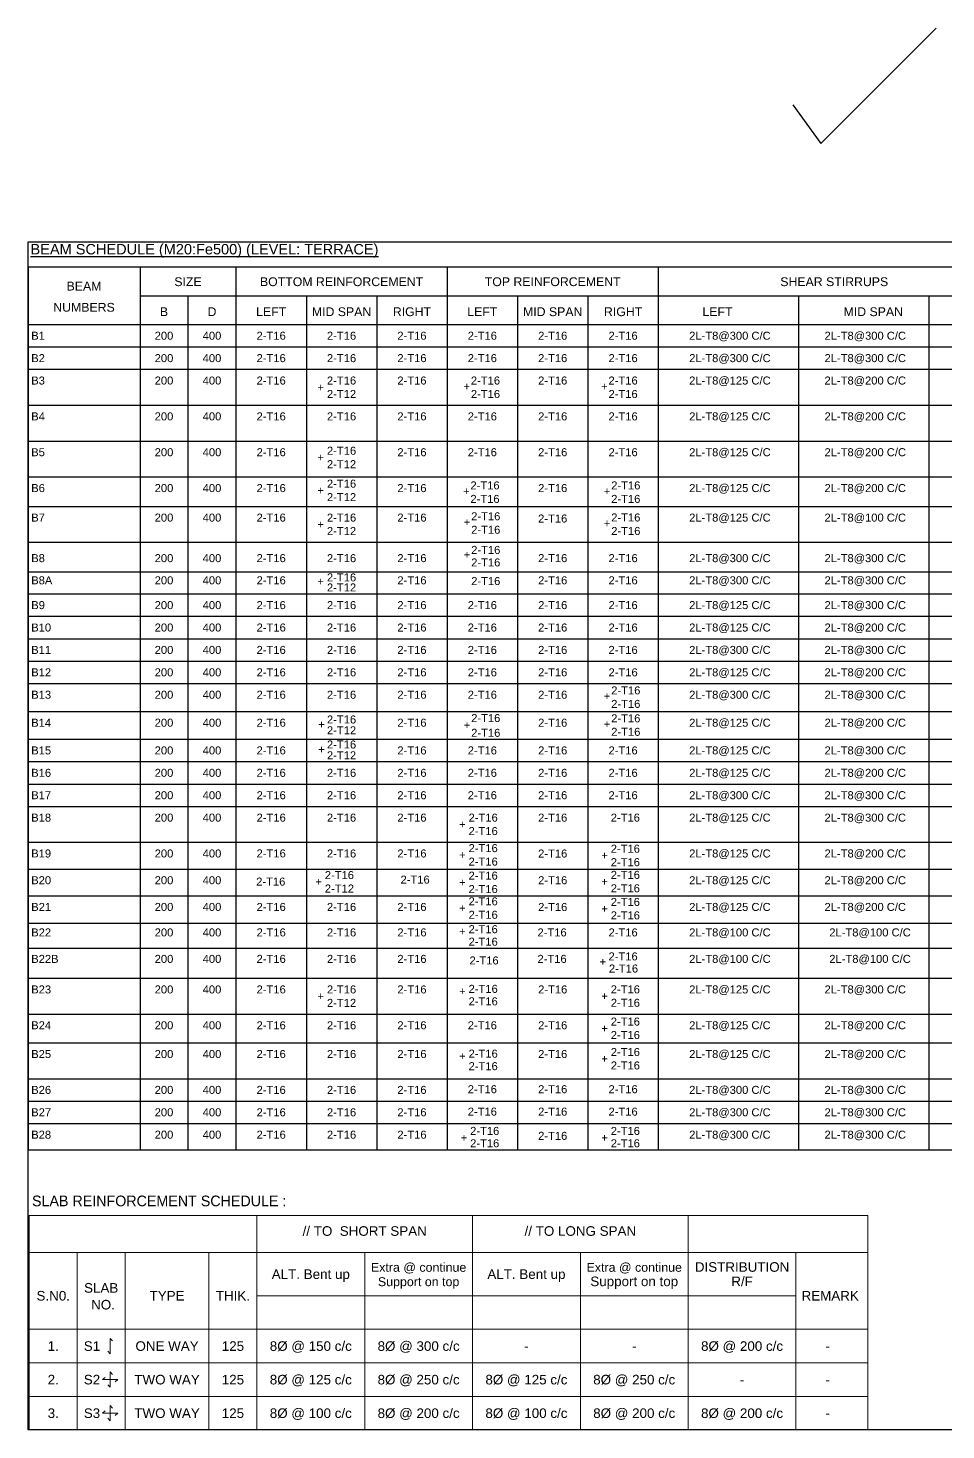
# Model space of a CAD drawing. Header units: metres. Extents: x 1689 to 2066, y 219 to 408.
# Drawn here: x 1727.66 to 1739.14, y 363.55 to 381.07 of the extents above; entities that cross this region are included whole.
import ezdxf
from ezdxf.enums import TextEntityAlignment as Align

# ---------------------------------------------------------------- set-up
doc = ezdxf.new("R2010")
doc.units = ezdxf.units.M
doc.header["$LTSCALE"] = 1.5
for name, color, linetype, lineweight in [('COL', 4, 'Continuous', 25), ('FORMAT - STR', 7, 'Continuous', 25), ('SCHEDULE - TEXT - STR', 7, 'Continuous', 18)]:
    doc.layers.add(name, color=color, linetype=linetype, lineweight=lineweight)
for name, color, linetype in [('Schedule Border', 60, 'Continuous'), ('Schedule Header', 4, 'Continuous'), ('Schedule Line', 60, 'Continuous'), ('Text', 31, 'Continuous')]:
    doc.layers.add(name, color=color, linetype=linetype)
doc.styles.add('PRADEEP - BOLD - STR', font='ANTQUAB.TTF')
doc.styles.add('PRADEEP - STR', font='swissel.ttf')
doc.styles.add('SC-FGT2', font='sanss___.ttf')
doc.styles.add('SC-FTG1', font='sanss___.ttf')

msp = doc.modelspace()

# ---------------------------------------------------------------- linework, layer by layer
at = {"layer": 'COL', "color": 2}
msp.add_lwpolyline([(1737.22195, 380.11236), (1737.57472, 379.63184), (1739.01788, 381.0734)], dxfattribs=at)
at = {"layer": 'FORMAT - STR'}
msp.add_lwpolyline([(1748.66174, 378.40273), (1748.66174, 363.55273), (1727.66174, 363.55273), (1727.66174, 378.40273)], close=True, dxfattribs=at)
msp.add_lwpolyline([(1748.66174, 378.40273), (1748.66174, 363.55273), (1727.66174, 363.55273), (1727.66174, 378.40273)], close=True, dxfattribs=at)
at = {"layer": 'SCHEDULE - TEXT - STR', "ltscale": 0.05}
for p, q in [((1727.67759, 366.23226), (1727.67759, 363.55273)), ((1727.67759, 366.23226), (1738.16174, 366.23226)), ((1730.52329, 366.23226), (1730.52329, 363.55273)), ((1733.21921, 366.23226), (1733.21921, 363.55273)), ((1735.91514, 366.23226), (1735.91514, 363.55273)), ((1738.16174, 366.23226), (1738.16174, 363.55273)), ((1727.67759, 365.76937), (1738.16174, 365.76937)), ((1728.27668, 365.76937), (1728.27668, 363.55273)), ((1728.87578, 365.76937), (1728.87578, 363.55273)), ((1729.92419, 365.76937), (1729.92419, 363.55273)), ((1731.87125, 365.76937), (1731.87125, 363.55273)), ((1734.56717, 365.76937), (1734.56717, 363.55273)), ((1737.2631, 365.76937), (1737.2631, 363.55273)), ((1730.52329, 365.23019), (1737.2631, 365.23019)), ((1727.67759, 364.81082), (1738.16174, 364.81082)), ((1727.67759, 364.39146), (1738.16174, 364.39146)), ((1727.67759, 363.97209), (1738.16174, 363.97209)), ((1727.67759, 363.55273), (1738.16174, 363.55273))]:
    msp.add_line(p, q, dxfattribs=at)
at = {"layer": 'SCHEDULE - TEXT - STR', "color": 3}
for p, q in [((1728.68856, 364.697), (1728.68856, 364.50529)), ((1728.68856, 364.697), (1728.7166, 364.66464)), ((1728.68856, 364.50529), (1728.66052, 364.53764))]:
    msp.add_line(p, q, dxfattribs=at)
at = {"layer": 'SCHEDULE - TEXT - STR', "color": 1}
for p, q in [((1728.68856, 364.27763), (1728.68856, 364.08592)), ((1728.68856, 364.27763), (1728.7166, 364.24528)), ((1728.59271, 364.18177), (1728.62506, 364.20981)), ((1728.78442, 364.18177), (1728.59271, 364.18177)), ((1728.68856, 364.08592), (1728.66052, 364.11827)), ((1728.78442, 364.18177), (1728.75206, 364.15374)), ((1728.59271, 363.76241), (1728.62506, 363.79045)), ((1728.78442, 363.76241), (1728.59271, 363.76241)), ((1728.68856, 363.85826), (1728.68856, 363.66655)), ((1728.68856, 363.85826), (1728.7166, 363.82591)), ((1728.78442, 363.76241), (1728.75206, 363.73437)), ((1728.68856, 363.66655), (1728.66052, 363.6989))]:
    msp.add_line(p, q, dxfattribs=at)
at = {"layer": 'Schedule Border'}
for p, q in [((1727.66174, 378.08815), (1742.75845, 378.08815)), ((1727.66174, 378.08815), (1727.66174, 367.0522)), ((1729.06174, 378.08815), (1729.06174, 367.0522)), ((1730.26174, 378.08815), (1730.26174, 367.0522)), ((1732.90174, 378.08815), (1732.90174, 367.0522)), ((1735.54174, 378.08815), (1735.54174, 367.0522)), ((1727.66174, 377.36815), (1742.75845, 377.36815)), ((1727.66174, 377.36815), (1742.75845, 377.36815)), ((1727.66174, 367.0522), (1742.75845, 367.0522))]:
    msp.add_line(p, q, dxfattribs=at)
at = {"layer": 'Schedule Line'}
for p, q in [((1729.06174, 377.72815), (1740.55845, 377.72815)), ((1729.66174, 377.72815), (1729.66174, 367.0522)), ((1731.14174, 377.72815), (1731.14174, 367.0522)), ((1732.02174, 377.72815), (1732.02174, 367.0522)), ((1733.78174, 377.72815), (1733.78174, 367.0522)), ((1734.66174, 377.72815), (1734.66174, 367.0522)), ((1737.29398, 377.72815), (1737.29398, 367.0522)), ((1738.92621, 377.72815), (1738.92621, 367.0522)), ((1738.92621, 377.45101), (1738.92621, 367.0522)), ((1727.66174, 377.08815), (1742.75845, 377.08815)), ((1727.66174, 376.80815), (1742.75845, 376.80815)), ((1727.66174, 376.36015), (1742.75845, 376.36015)), ((1727.66174, 375.91215), (1742.75845, 375.91215)), ((1727.66174, 375.46415), (1742.75845, 375.46415)), ((1727.66174, 375.09508), (1742.75845, 375.09508)), ((1727.66174, 374.64708), (1742.75845, 374.64708)), ((1727.66174, 374.27859), (1742.75845, 374.27859)), ((1727.66174, 374.00144), (1742.75845, 374.00144)), ((1727.66174, 373.72144), (1742.75845, 373.72144)), ((1727.66174, 373.44144), (1742.75845, 373.44144)), ((1727.66174, 373.16144), (1742.75845, 373.16144)), ((1727.66174, 372.88144), (1742.75845, 372.88144)), ((1727.66174, 372.53167), (1742.75845, 372.53167)), ((1727.66174, 372.18544), (1742.75845, 372.18544)), ((1727.66174, 371.90544), (1742.75845, 371.90544)), ((1727.66174, 371.62544), (1742.75845, 371.62544)), ((1727.66174, 371.34544), (1742.75845, 371.34544)), ((1727.66174, 370.89744), (1742.75845, 370.89744)), ((1727.66174, 370.56301), (1742.75845, 370.56301)), ((1727.66174, 370.22926), (1742.75845, 370.22926)), ((1727.66174, 369.88731), (1742.75845, 369.88731)), ((1727.66174, 369.57512), (1742.75845, 369.57512)), ((1727.66174, 369.19829), (1742.75845, 369.19829)), ((1727.66174, 369.19829), (1742.75845, 369.19829)), ((1727.66174, 368.75029), (1742.75845, 368.75029)), ((1727.66174, 368.39094), (1742.75845, 368.39094)), ((1727.66174, 367.94294), (1742.75845, 367.94294)), ((1727.66174, 367.66294), (1742.75845, 367.66294)), ((1727.66174, 367.38294), (1742.75845, 367.38294))]:
    msp.add_line(p, q, dxfattribs=at)

# ---------------------------------------------------------------- texts
at = {"layer": 'SCHEDULE - TEXT - STR', "style": 'PRADEEP - BOLD - STR'}
msp.add_text('SLAB REINFORCEMENT SCHEDULE :', height=0.1333333, dxfattribs=at).set_placement((1727.71158, 366.34849))
at = {"layer": 'SCHEDULE - TEXT - STR', "style": 'PRADEEP - STR'}
for s, height, p in [('// TO  SHORT SPAN', 0.1198189, (1731.87125, 365.97906)), ('// TO LONG SPAN', 0.1198189, (1734.56717, 365.97906)), ('ALT. Bent up', 0.1198189, (1731.19727, 365.43987)), ('Extra @ continue', 0.1111111, (1732.54523, 365.52974)), ('ALT. Bent up', 0.1198189, (1733.89319, 365.43987)), ('Extra @ continue', 0.1111111, (1735.24116, 365.52974)), ('DISTRIBUTION', 0.1198189, (1736.58912, 365.52974)), ('SLAB', 0.119819, (1728.57623, 365.26811)), ('Support on top', 0.1111111, (1732.54523, 365.35001)), ('Support on top', 0.1198189, (1735.24116, 365.35001)), ('R/F', 0.119819, (1736.58912, 365.35001)), ('S.N0.', 0.119819, (1727.97714, 365.17028)), (' NO.', 0.119819, (1728.57623, 365.05842)), ('TYPE', 0.119819, (1729.39999, 365.17028)), ('THIK.', 0.119819, (1730.22374, 365.17028)), ('REMARK', 0.119819, (1737.69081, 365.17028)), ('1.', 0.119819, (1727.97714, 364.54123)), ('2.', 0.119819, (1727.97714, 364.12187)), ('3.', 0.119819, (1727.97714, 363.7025))]:
    msp.add_text(s, height=height, dxfattribs=at).set_placement(p, align=Align.CENTER)
at = {"layer": 'SCHEDULE - TEXT - STR', "color": 3, "style": 'PRADEEP - STR'}
for s, height, p in [('S1', 0.119819, (1728.46134, 364.54123)), ('ONE WAY', 0.119819, (1729.39999, 364.54123)), ('125', 0.119819, (1730.22374, 364.54123)), ('8%%C @ 150 c/c', 0.1198189, (1731.19727, 364.54123)), ('8%%C @ 300 c/c', 0.1198189, (1732.54523, 364.54123)), ('8%%C @ 200 c/c', 0.1198189, (1736.58912, 364.54123)), ('-', 0.11982, (1733.89319, 364.54123)), ('-', 0.11982, (1735.24116, 364.54123))]:
    msp.add_text(s, height=height, dxfattribs=at).set_placement(p, align=Align.CENTER)
at = {"layer": 'SCHEDULE - TEXT - STR', "color": 1, "style": 'PRADEEP - STR'}
for s, height, p in [('-', 0.11982, (1737.65942, 364.54123)), ('S2', 0.119819, (1728.46134, 364.12187)), ('TWO WAY', 0.119819, (1729.39999, 364.12187)), ('125', 0.119819, (1730.22374, 364.12187)), ('8%%C @ 125 c/c', 0.1198189, (1731.19727, 364.12187)), ('8%%C @ 250 c/c', 0.1198189, (1732.54523, 364.12187)), ('8%%C @ 125 c/c', 0.1198189, (1733.89319, 364.12187)), ('8%%C @ 250 c/c', 0.1198189, (1735.24116, 364.12187)), ('-', 0.11982, (1736.58912, 364.12187)), ('-', 0.11982, (1737.65942, 364.12187)), ('S3', 0.119819, (1728.46134, 363.7025)), ('TWO WAY', 0.119819, (1729.39999, 363.7025)), ('125', 0.119819, (1730.22374, 363.7025)), ('8%%C @ 100 c/c', 0.1198189, (1731.19727, 363.7025)), ('8%%C @ 200 c/c', 0.1198189, (1732.54523, 363.7025)), ('8%%C @ 100 c/c', 0.1198189, (1733.89319, 363.7025)), ('8%%C @ 200 c/c', 0.1198189, (1735.24116, 363.7025)), ('8%%C @ 200 c/c', 0.1198189, (1736.58912, 363.7025)), ('-', 0.11982, (1737.65942, 363.7025))]:
    msp.add_text(s, height=height, dxfattribs=at).set_placement(p, align=Align.CENTER)
at = {"layer": 'Schedule Header', "style": 'SC-FTG1'}
msp.add_text('%%UBEAM SCHEDULE (M20:Fe500) (LEVEL: TERRACE)', height=0.13, dxfattribs=at).set_placement((1727.69355, 378.24447))
for s, p in [('SIZE', (1729.66174, 377.84815)), ('BOTTOM REINFORCEMENT', (1731.58174, 377.84815)), ('TOP REINFORCEMENT', (1734.22174, 377.84815)), ('SHEAR STIRRUPS', (1737.74174, 377.84815)), ('NUMBERS', (1728.36174, 377.52815))]:
    msp.add_text(s, height=0.11, dxfattribs=at).set_placement(p, align=Align.CENTER)
for s, p in [('BEAM', (1728.36174, 377.84815)), ('B', (1729.36174, 377.52815)), ('D', (1729.96174, 377.52815)), ('LEFT', (1730.70174, 377.52815)), ('MID SPAN', (1731.58174, 377.52815)), ('RIGHT', (1732.46174, 377.52815)), ('LEFT', (1733.34174, 377.52815)), ('MID SPAN', (1734.22174, 377.52815)), ('RIGHT', (1735.10174, 377.52815)), ('LEFT', (1736.28174, 377.52815)), ('MID SPAN', (1738.22974, 377.52815))]:
    msp.add_text(s, height=0.11, dxfattribs=at).set_placement(p, align=Align.MIDDLE)
at = {"layer": 'Text', "style": 'SC-FGT2'}
for s, p in [('B1', (1727.70174, 377.22815)), ('B2', (1727.70174, 376.94815)), ('B3', (1727.70174, 376.66815)), ('B4', (1727.70174, 376.22015)), ('B5', (1727.70174, 375.77215)), ('B6', (1727.70174, 375.32415)), ('B7', (1727.70174, 374.95508)), ('B8', (1727.70174, 374.44842)), ('B8A', (1727.70174, 374.17128)), ('B9', (1727.70174, 373.86144)), ('B10', (1727.70174, 373.58144)), ('B11', (1727.70174, 373.30144)), ('B12', (1727.70174, 373.02144)), ('B13', (1727.70174, 372.74144)), ('B14', (1727.70174, 372.39167)), ('B15', (1727.70174, 372.04544)), ('B16', (1727.70174, 371.76544)), ('B17', (1727.70174, 371.48544)), ('B18', (1727.70174, 371.20544)), ('B19', (1727.70174, 370.75744)), ('B20', (1727.70174, 370.42301)), ('B21', (1727.70174, 370.08926)), ('B22', (1727.70174, 369.77082)), ('B22B', (1727.70174, 369.44002)), ('B23', (1727.70174, 369.05829)), ('B24', (1727.70174, 368.61029)), ('B25', (1727.70174, 368.25094)), ('B26', (1727.70174, 367.80294)), ('B27', (1727.70174, 367.52294)), ('B28', (1727.70174, 367.24294))]:
    msp.add_text(s, height=0.1, dxfattribs=at).set_placement(p, align=Align.MIDDLE_LEFT)
for s, p in [('200', (1729.36174, 377.22815)), ('400', (1729.96174, 377.22815)), ('2-T16', (1730.70174, 377.22815)), ('2-T16', (1731.58174, 377.22815)), ('2-T16', (1732.46174, 377.22815)), ('2-T16', (1733.34174, 377.22815)), ('2-T16', (1734.22174, 377.22815)), ('2-T16', (1735.10174, 377.22815)), (' 2L-T8@300 C/C', (1736.41786, 377.22815)), (' 2L-T8@300 C/C', (1738.11009, 377.22815)), ('200', (1729.36174, 376.94815)), ('400', (1729.96174, 376.94815)), ('2-T16', (1730.70174, 376.94815)), ('2-T16', (1731.58174, 376.94815)), ('2-T16', (1732.46174, 376.94815)), ('2-T16', (1733.34174, 376.94815)), ('2-T16', (1734.22174, 376.94815)), ('2-T16', (1735.10174, 376.94815)), (' 2L-T8@300 C/C', (1736.41786, 376.94815)), (' 2L-T8@300 C/C', (1738.11009, 376.94815)), ('200', (1729.36174, 376.66815)), ('400', (1729.96174, 376.66815)), ('2-T16', (1730.70174, 376.66815)), ('2-T16', (1731.58174, 376.66815)), ('2-T16', (1732.46174, 376.66815)), ('2-T16', (1733.38116, 376.66815)), ('2-T16', (1734.22174, 376.66815)), ('2-T16', (1735.10174, 376.66815)), (' 2L-T8@125 C/C', (1736.41786, 376.66815)), (' 2L-T8@200 C/C', (1738.11009, 376.66815)), ('+', (1731.32174, 376.58415)), ('2-T12', (1731.58174, 376.50015)), ('+', (1733.14742, 376.59671)), ('2-T16', (1733.38116, 376.49956)), ('+', (1734.86799, 376.59671)), ('2-T16', (1735.10174, 376.49956)), ('200', (1729.36174, 376.22015)), ('400', (1729.96174, 376.22015)), ('2-T16', (1730.70174, 376.22015)), ('2-T16', (1731.58174, 376.22015)), ('2-T16', (1732.46174, 376.22015)), ('2-T16', (1733.34174, 376.22015)), ('2-T16', (1734.22174, 376.22015)), ('2-T16', (1735.10174, 376.22015)), (' 2L-T8@125 C/C', (1736.41786, 376.22015)), (' 2L-T8@200 C/C', (1738.11009, 376.22015)), ('200', (1729.36174, 375.77215)), ('400', (1729.96174, 375.77215)), ('2-T16', (1730.70174, 375.77215)), ('2-T16', (1731.58174, 375.79073)), ('2-T16', (1732.46174, 375.77215)), ('2-T16', (1733.34174, 375.77215)), ('2-T16', (1734.22174, 375.77215)), ('2-T16', (1735.10174, 375.77215)), (' 2L-T8@125 C/C', (1736.41786, 375.77215)), (' 2L-T8@200 C/C', (1738.11009, 375.77215)), ('+', (1731.32174, 375.70673)), ('2-T12', (1731.58174, 375.62273)), ('200', (1729.36174, 375.32415)), ('400', (1729.96174, 375.32415)), ('2-T16', (1730.70174, 375.32415)), ('+', (1731.32174, 375.29501)), ('2-T16', (1731.58174, 375.37901)), ('2-T16', (1732.46174, 375.32415)), ('+', (1733.14169, 375.28588)), ('2-T16', (1733.37544, 375.35732)), ('2-T16', (1734.22174, 375.32415)), ('+', (1734.90169, 375.28588)), ('2-T16', (1735.13544, 375.35732)), (' 2L-T8@125 C/C', (1736.41786, 375.32415)), (' 2L-T8@200 C/C', (1738.11009, 375.32415)), ('2-T12', (1731.58174, 375.21101)), ('2-T16', (1733.37544, 375.18873)), ('2-T16', (1735.13544, 375.18873)), ('200', (1729.36174, 374.95508)), ('400', (1729.96174, 374.95508)), ('2-T16', (1730.70174, 374.95508)), ('2-T16', (1731.58174, 374.95508)), ('2-T16', (1732.46174, 374.95508)), ('2-T16', (1733.3847, 374.97166)), ('2-T16', (1734.22174, 374.94354)), ('2-T16', (1735.13544, 374.95649)), (' 2L-T8@125 C/C', (1736.41786, 374.95508)), (' 2L-T8@100 C/C', (1738.11009, 374.95508)), ('+', (1731.32174, 374.87108)), ('2-T12', (1731.58174, 374.78708)), ('+', (1733.15096, 374.90022)), ('2-T16', (1733.3847, 374.80307)), ('+', (1734.90169, 374.88504)), ('2-T16', (1735.13544, 374.7879)), ('2-T16', (1733.3847, 374.55112)), ('200', (1729.36174, 374.44842)), ('400', (1729.96174, 374.44842)), ('2-T16', (1730.70174, 374.44842)), ('2-T16', (1731.58174, 374.44842)), ('2-T16', (1732.46174, 374.44842)), ('+', (1733.15096, 374.49193)), ('2-T16', (1733.3847, 374.39478)), ('2-T16', (1734.22174, 374.44842)), ('2-T16', (1735.10174, 374.44842)), (' 2L-T8@300 C/C', (1736.41786, 374.44842)), (' 2L-T8@300 C/C', (1738.11009, 374.44842)), ('2-T16', (1731.58174, 374.20792)), ('200', (1729.36174, 374.17128)), ('400', (1729.96174, 374.17128)), ('2-T16', (1730.70174, 374.17128)), ('+', (1731.32174, 374.15952)), ('2-T12', (1731.58174, 374.08186)), ('2-T16', (1732.46174, 374.17128)), ('2-T16', (1733.3847, 374.16199)), ('2-T16', (1734.22174, 374.17128)), ('2-T16', (1735.10174, 374.17128)), (' 2L-T8@300 C/C', (1736.41786, 374.17128)), (' 2L-T8@300 C/C', (1738.11009, 374.17128)), ('200', (1729.36174, 373.86144)), ('400', (1729.96174, 373.86144)), ('2-T16', (1730.70174, 373.86144)), ('2-T16', (1731.58174, 373.86144)), ('2-T16', (1732.46174, 373.86144)), ('2-T16', (1733.34174, 373.86144)), ('2-T16', (1734.22174, 373.86144)), ('2-T16', (1735.10174, 373.86144)), (' 2L-T8@125 C/C', (1736.41786, 373.86144)), (' 2L-T8@300 C/C', (1738.11009, 373.86144)), ('200', (1729.36174, 373.58144)), ('400', (1729.96174, 373.58144)), ('2-T16', (1730.70174, 373.58144)), ('2-T16', (1731.58174, 373.58144)), ('2-T16', (1732.46174, 373.58144)), ('2-T16', (1733.34174, 373.58144)), ('2-T16', (1734.22174, 373.58144)), ('2-T16', (1735.10174, 373.58144)), (' 2L-T8@125 C/C', (1736.41786, 373.58144)), (' 2L-T8@200 C/C', (1738.11009, 373.58144)), ('200', (1729.36174, 373.30144)), ('400', (1729.96174, 373.30144)), ('2-T16', (1730.70174, 373.30144)), ('2-T16', (1731.58174, 373.30144)), ('2-T16', (1732.46174, 373.30144)), ('2-T16', (1733.34174, 373.30144)), ('2-T16', (1734.22174, 373.30144)), ('2-T16', (1735.10174, 373.30144)), (' 2L-T8@300 C/C', (1736.41786, 373.30144)), (' 2L-T8@300 C/C', (1738.11009, 373.30144)), ('200', (1729.36174, 373.02144)), ('400', (1729.96174, 373.02144)), ('2-T16', (1730.70174, 373.02144)), ('2-T16', (1731.58174, 373.02144)), ('2-T16', (1732.46174, 373.02144)), ('2-T16', (1733.34174, 373.02144)), ('2-T16', (1734.22174, 373.02144)), ('2-T16', (1735.10174, 373.02144)), (' 2L-T8@125 C/C', (1736.41786, 373.02144)), (' 2L-T8@200 C/C', (1738.11009, 373.02144)), ('2-T16', (1735.13544, 372.79556)), ('200', (1729.36174, 372.74144)), ('400', (1729.96174, 372.74144)), ('2-T16', (1730.70174, 372.74144)), ('2-T16', (1731.58174, 372.74144)), ('2-T16', (1732.46174, 372.74144)), ('2-T16', (1733.34174, 372.74144)), ('2-T16', (1734.22174, 372.74144)), ('+', (1734.90169, 372.72412)), ('2-T16', (1735.13544, 372.62697)), (' 2L-T8@300 C/C', (1736.41786, 372.74144)), (' 2L-T8@300 C/C', (1738.11009, 372.74144)), ('2-T16', (1733.3847, 372.4497)), ('2-T16', (1735.13544, 372.44658)), ('200', (1729.36174, 372.39167)), ('400', (1729.96174, 372.39167)), ('2-T16', (1730.70174, 372.39167)), ('+', (1731.33074, 372.37111)), ('2-T16', (1731.58174, 372.43194)), ('2-T12', (1731.58174, 372.29693)), ('2-T16', (1732.46174, 372.39167)), ('+', (1733.15096, 372.36234)), ('2-T16', (1733.3847, 372.26519)), ('2-T16', (1734.22174, 372.39167)), ('+', (1734.90169, 372.37514)), ('2-T16', (1735.13544, 372.27799)), (' 2L-T8@125 C/C', (1736.41786, 372.39167)), (' 2L-T8@200 C/C', (1738.11009, 372.39167)), ('2-T16', (1731.58174, 372.11949)), ('200', (1729.36174, 372.04544)), ('400', (1729.96174, 372.04544)), ('2-T16', (1730.70174, 372.04544)), ('+', (1731.33074, 372.05866)), ('2-T12', (1731.58174, 371.98448)), ('2-T16', (1732.46174, 372.04544)), ('2-T16', (1733.34174, 372.04544)), ('2-T16', (1734.22174, 372.04544)), ('2-T16', (1735.10174, 372.04544)), (' 2L-T8@125 C/C', (1736.41786, 372.04544)), (' 2L-T8@300 C/C', (1738.11009, 372.04544)), ('200', (1729.36174, 371.76544)), ('400', (1729.96174, 371.76544)), ('2-T16', (1730.70174, 371.76544)), ('2-T16', (1731.58174, 371.76544)), ('2-T16', (1732.46174, 371.76544)), ('2-T16', (1733.34174, 371.76544)), ('2-T16', (1734.22174, 371.76544)), ('2-T16', (1735.10174, 371.76544)), (' 2L-T8@125 C/C', (1736.41786, 371.76544)), (' 2L-T8@200 C/C', (1738.11009, 371.76544)), ('200', (1729.36174, 371.48544)), ('400', (1729.96174, 371.48544)), ('2-T16', (1730.70174, 371.48544)), ('2-T16', (1731.58174, 371.48544)), ('2-T16', (1732.46174, 371.48544)), ('2-T16', (1733.34174, 371.48544)), ('2-T16', (1734.22174, 371.48544)), ('2-T16', (1735.10174, 371.48544)), (' 2L-T8@300 C/C', (1736.41786, 371.48544)), (' 2L-T8@300 C/C', (1738.11009, 371.48544)), ('200', (1729.36174, 371.20544)), ('400', (1729.96174, 371.20544)), ('2-T16', (1730.70174, 371.20544)), ('2-T16', (1731.58174, 371.20544)), ('2-T16', (1732.46174, 371.20544)), ('+', (1733.09218, 371.12144)), ('2-T16', (1733.35218, 371.20544)), ('2-T16', (1733.35218, 371.03744)), ('2-T16', (1734.22174, 371.20544)), ('2-T16', (1735.12994, 371.20544)), (' 2L-T8@125 C/C', (1736.41786, 371.20544)), (' 2L-T8@300 C/C', (1738.11009, 371.20544)), ('200', (1729.36174, 370.75744)), ('400', (1729.96174, 370.75744)), ('2-T16', (1730.70174, 370.75815)), ('2-T16', (1731.58174, 370.75744)), ('2-T16', (1732.46174, 370.75744)), ('+', (1733.09218, 370.7399)), ('2-T16', (1733.35218, 370.8239)), ('2-T16', (1734.22174, 370.75678)), ('+', (1734.86994, 370.7327)), ('2-T16', (1735.12994, 370.8167)), (' 2L-T8@125 C/C', (1736.41786, 370.75744)), (' 2L-T8@200 C/C', (1738.11009, 370.75744)), ('2-T16', (1733.35218, 370.6559)), ('2-T16', (1735.12994, 370.6487)), ('200', (1729.36174, 370.42301)), ('400', (1729.96174, 370.42301)), ('2-T16', (1730.69675, 370.40611)), ('+', (1731.29479, 370.40368)), ('2-T16', (1731.55479, 370.48768)), ('2-T16', (1732.50136, 370.4309)), ('+', (1733.09218, 370.39681)), ('2-T16', (1733.35218, 370.48081)), ('2-T16', (1734.22174, 370.42301)), ('+', (1734.86994, 370.40623)), ('2-T16', (1735.12994, 370.49023)), (' 2L-T8@125 C/C', (1736.41786, 370.42301)), (' 2L-T8@200 C/C', (1738.11009, 370.42301)), ('2-T12', (1731.55479, 370.31968)), ('2-T16', (1733.35218, 370.31281)), ('2-T16', (1735.12994, 370.32223)), ('200', (1729.36174, 370.08926)), ('400', (1729.96174, 370.08926)), ('2-T16', (1730.70174, 370.08926)), ('2-T16', (1731.58174, 370.08926)), ('2-T16', (1732.46174, 370.08926)), ('+', (1733.09218, 370.07535)), ('2-T16', (1733.35218, 370.15935)), ('2-T16', (1733.35218, 369.99135)), ('2-T16', (1734.22174, 370.08849)), ('+', (1734.86994, 370.06796)), ('2-T16', (1735.12994, 370.15196)), (' 2L-T8@125 C/C', (1736.41786, 370.08926)), (' 2L-T8@200 C/C', (1738.11009, 370.08926)), ('2-T16', (1733.35218, 369.811)), ('2-T16', (1735.12994, 369.98396)), ('200', (1729.36174, 369.77082)), ('400', (1729.96174, 369.77082)), ('2-T16', (1730.70174, 369.77082)), ('2-T16', (1731.58174, 369.77082)), ('2-T16', (1732.46174, 369.77082)), ('+', (1733.09218, 369.7821)), ('2-T16', (1733.35218, 369.65487)), ('2-T16', (1734.21375, 369.77082)), ('2-T16', (1735.10174, 369.77082)), (' 2L-T8@100 C/C', (1736.41786, 369.77082)), (' 2L-T8@100 C/C', (1738.17009, 369.77082)), ('2-T16', (1735.10174, 369.4711)), ('200', (1729.36174, 369.44002)), ('400', (1729.96174, 369.44002)), ('2-T16', (1730.70174, 369.44002)), ('2-T16', (1731.58174, 369.44002)), ('2-T16', (1732.46174, 369.44002)), ('2-T16', (1733.3633, 369.42021)), ('2-T16', (1734.21375, 369.44002)), ('+', (1734.8486, 369.40502)), ('2-T16', (1735.10686, 369.31944)), (' 2L-T8@100 C/C', (1736.41786, 369.44002)), (' 2L-T8@100 C/C', (1738.17009, 369.44002)), ('200', (1729.36174, 369.05829)), ('400', (1729.96174, 369.05829)), ('2-T16', (1730.70174, 369.05829)), ('+', (1731.32174, 368.97429)), ('2-T16', (1731.58174, 369.05829)), ('2-T16', (1732.46174, 369.05829)), ('+', (1733.09218, 369.03652)), ('2-T16', (1733.35218, 369.06542)), ('2-T16', (1734.22174, 369.05829)), ('+', (1734.86994, 368.97526)), ('2-T16', (1735.12994, 369.05926)), (' 2L-T8@125 C/C', (1736.41786, 369.05829)), (' 2L-T8@300 C/C', (1738.11009, 369.05829)), ('2-T12', (1731.58174, 368.89029)), ('2-T16', (1733.35218, 368.90929)), ('2-T16', (1735.12994, 368.89126)), ('200', (1729.36174, 368.61029)), ('400', (1729.96174, 368.61029)), ('2-T16', (1730.70174, 368.61029)), ('2-T16', (1731.58174, 368.61029)), ('2-T16', (1732.46174, 368.61029)), ('2-T16', (1733.34174, 368.61029)), ('2-T16', (1734.22174, 368.61029)), ('2-T16', (1735.12994, 368.65653)), (' 2L-T8@125 C/C', (1736.41786, 368.61029)), (' 2L-T8@200 C/C', (1738.11009, 368.61029)), ('+', (1734.86994, 368.57253)), ('2-T16', (1735.12994, 368.48853)), ('200', (1729.36174, 368.25094)), ('400', (1729.96174, 368.25094)), ('2-T16', (1730.70174, 368.25094)), ('2-T16', (1731.58174, 368.25094)), ('2-T16', (1732.46174, 368.25094)), ('2-T16', (1733.35218, 368.25532)), ('2-T16', (1734.22174, 368.25094)), ('2-T16', (1735.12994, 368.27626)), (' 2L-T8@125 C/C', (1736.41786, 368.25094)), (' 2L-T8@200 C/C', (1738.11009, 368.25094)), ('+', (1733.09218, 368.22642)), ('2-T16', (1733.35218, 368.09919)), ('+', (1734.86994, 368.19226)), ('2-T16', (1735.12994, 368.10826)), ('200', (1729.36174, 367.80294)), ('400', (1729.96174, 367.80294)), ('2-T16', (1730.70174, 367.80294)), ('2-T16', (1731.58174, 367.80294)), ('2-T16', (1732.46174, 367.80294)), ('2-T16', (1733.34174, 367.81116)), ('2-T16', (1734.22174, 367.81116)), ('2-T16', (1735.10174, 367.81116)), (' 2L-T8@300 C/C', (1736.41786, 367.80294)), (' 2L-T8@300 C/C', (1738.11009, 367.80294)), ('200', (1729.36174, 367.52294)), ('400', (1729.96174, 367.52294)), ('2-T16', (1730.70174, 367.52294)), ('2-T16', (1731.58174, 367.52294)), ('2-T16', (1732.46174, 367.52294)), ('2-T16', (1733.34174, 367.53116)), ('2-T16', (1734.22174, 367.53116)), ('2-T16', (1735.10174, 367.53116)), (' 2L-T8@300 C/C', (1736.41786, 367.52294)), (' 2L-T8@300 C/C', (1738.11009, 367.52294)), ('200', (1729.36174, 367.24294)), ('400', (1729.96174, 367.24294)), ('2-T16', (1730.70174, 367.24294)), ('2-T16', (1731.58174, 367.24294)), ('2-T16', (1732.46174, 367.24294)), ('+', (1733.11164, 367.20607)), ('2-T16', (1733.37164, 367.29007)), ('2-T16', (1734.22174, 367.22853)), ('+', (1734.86994, 367.20607)), ('2-T16', (1735.12994, 367.29007)), (' 2L-T8@300 C/C', (1736.41786, 367.24294)), (' 2L-T8@300 C/C', (1738.11009, 367.24294)), ('2-T16', (1733.37164, 367.13546)), ('2-T16', (1735.12994, 367.13546))]:
    msp.add_text(s, height=0.1, dxfattribs=at).set_placement(p, align=Align.MIDDLE_CENTER)

doc.saveas('drawing.dxf')
